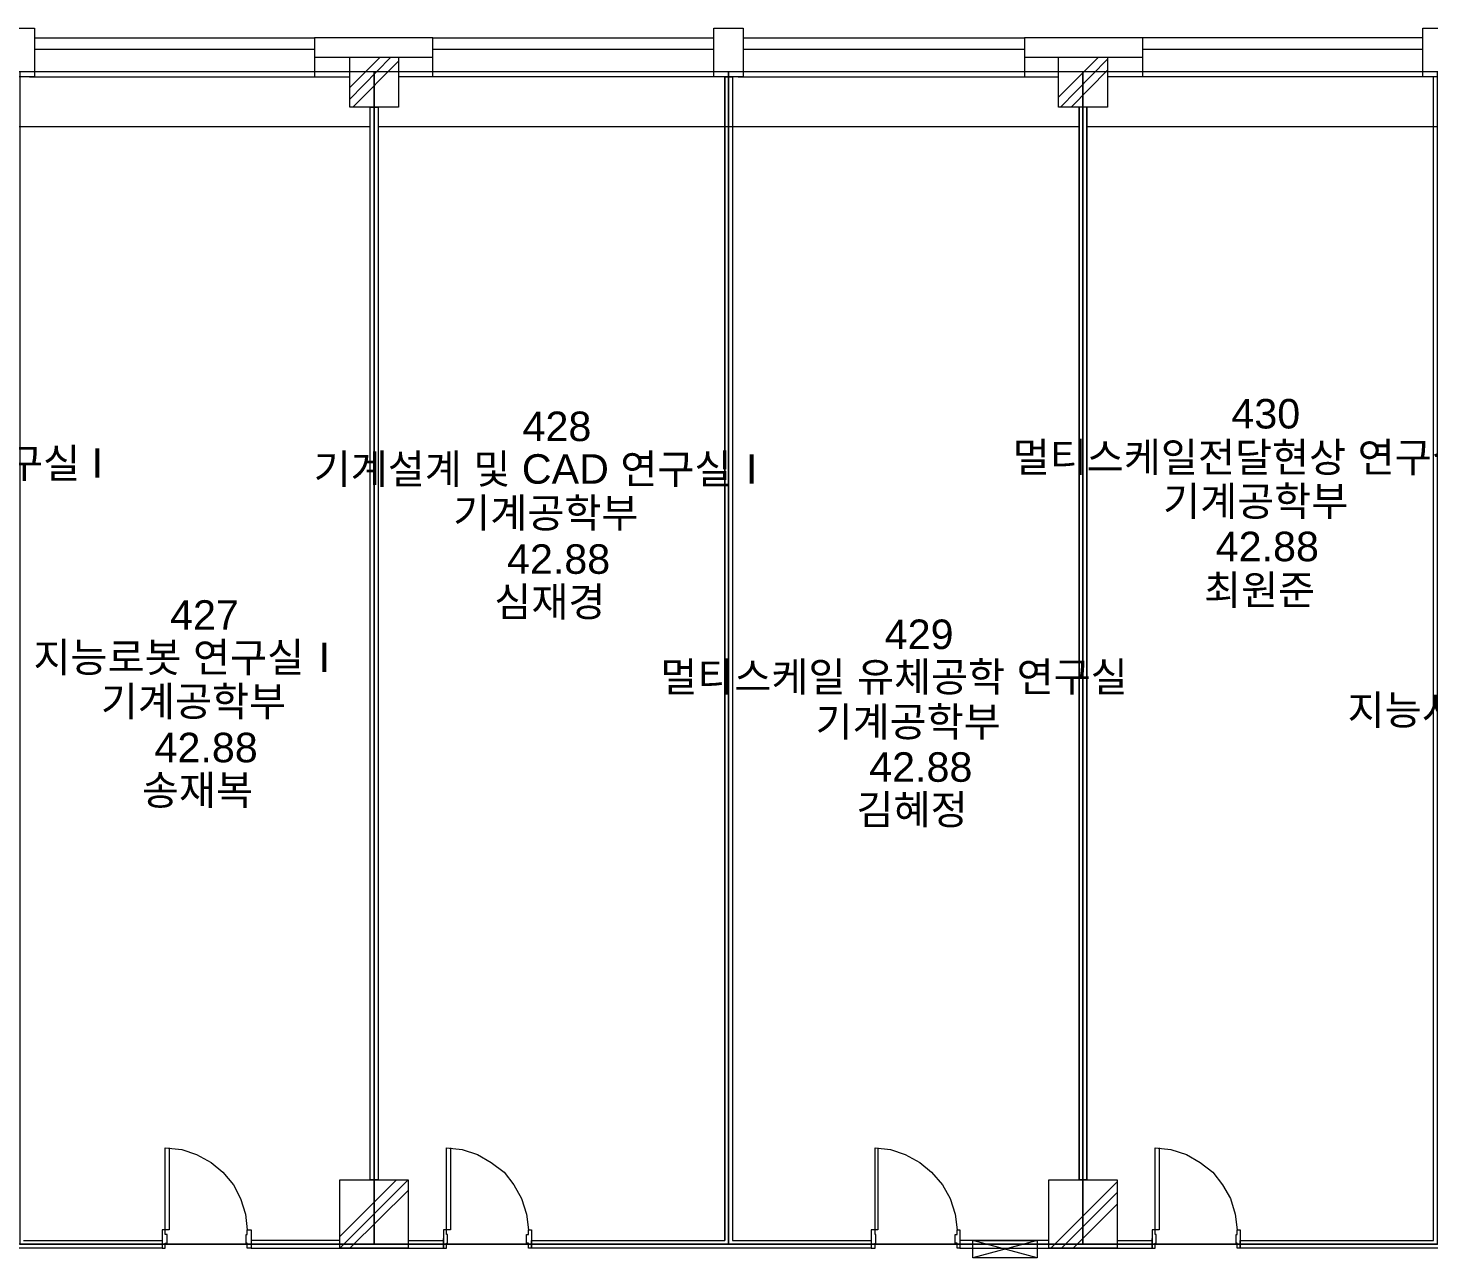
# Model space of a CAD drawing. Header units: millimetres. Extents: x -750 to 99069, y 12094 to 66109.
# Drawn here: x 36556 to 50782, y 25418 to 37909 of the extents above; entities that cross this region are included whole.
import ezdxf

# ---------------------------------------------------------------- set-up
doc = ezdxf.new("R2010")
doc.units = ezdxf.units.MM
doc.layers.add('PDF_문자', color=7, linetype='Continuous')
doc.layers.add('PDF_형상', color=7, linetype='Continuous')
doc.styles.add('PDF 맑은고딕Semilight', font='Arial.ttf')

msp = doc.modelspace()

# ---------------------------------------------------------------- linework, layer by layer
at = {"layer": 'PDF_형상', "lineweight": 5}
for points in [[(36552, 37909), (36621, 37909), (36621, 37414), (36324, 37414), (36324, 37909), (36542, 37909)], [(43740, 37909), (43750, 37909), (43819, 37909), (43819, 37414), (43521, 37414), (43521, 37909)], [(50937, 37909), (50947, 37909), (51016, 37909), (51016, 37414), (50719, 37414), (50719, 37909)], [(39824, 37612), (40319, 37612), (40319, 37106), (39824, 37106)], [(47021, 37612), (47517, 37612), (47517, 37106), (47021, 37106)], [(36473, 25557), (40071, 25557), (40071, 37463), (36473, 37463)], [(40071, 25557), (43670, 25557), (43670, 37463), (40071, 37463)], [(43670, 25557), (47269, 25557), (47269, 37463), (43670, 37463)], [(47269, 25557), (50868, 25557), (50868, 37463), (47269, 37463)], [(39724, 26211), (40418, 26211), (40418, 25517), (39724, 25517)], [(46922, 26211), (47616, 26211), (47616, 25517), (46922, 25517)], [(37920, 25705), (37920, 25517), (37950, 25517), (37950, 25567), (37970, 25567), (37970, 25656), (37950, 25656), (37950, 25705)], [(38822, 25705), (38822, 25517), (38783, 25517), (38783, 25567), (38773, 25567), (38773, 25656), (38783, 25656), (38783, 25705)], [(40775, 25705), (40775, 25517), (40805, 25517), (40805, 25567), (40815, 25567), (40815, 25656), (40805, 25656), (40805, 25705)], [(41668, 25705), (41668, 25517), (41638, 25517), (41638, 25567), (41618, 25567), (41618, 25656), (41638, 25656), (41638, 25705)], [(45118, 25705), (45118, 25517), (45157, 25517), (45157, 25567), (45167, 25567), (45167, 25656), (45157, 25656), (45157, 25705)], [(46020, 25705), (46020, 25517), (45990, 25517), (45990, 25567), (45970, 25567), (45970, 25656), (45990, 25656), (45990, 25705)], [(47973, 25705), (47973, 25517), (48003, 25517), (48003, 25567), (48013, 25567), (48013, 25656), (48003, 25656), (48003, 25705)], [(48865, 25705), (48865, 25517), (48835, 25517), (48835, 25567), (48825, 25567), (48825, 25656), (48835, 25656), (48835, 25705)]]:
    msp.add_lwpolyline(points, close=True, dxfattribs=at)
for points in [[(36621, 37810), (39467, 37810)], [(40666, 37414), (40666, 37810), (39467, 37810), (39467, 37414), (39824, 37414)], [(40666, 37810), (43521, 37810)], [(43819, 37810), (46674, 37810), (46674, 37414), (47021, 37414)], [(47874, 37810), (46674, 37810)], [(50719, 37810), (47874, 37810), (47874, 37414)], [(39467, 37691), (36621, 37691)], [(39467, 37612), (40666, 37612)], [(40240, 37612), (39824, 37186)], [(40131, 37612), (39824, 37305)], [(40319, 37572), (39853, 37106)], [(43521, 37691), (40666, 37691)], [(46674, 37691), (43819, 37691)], [(46674, 37612), (47874, 37612)], [(47428, 37612), (47021, 37206)], [(47517, 37592), (47041, 37106)], [(50719, 37691), (47874, 37691)], [(66462, 37463), (62467, 37463), (61416, 37463), (58065, 37463), (54466, 37463), (50868, 37463), (47269, 37463), (43670, 37463), (40071, 37463), (36473, 37463), (32874, 37463), (29275, 37463), (25676, 37463), (22078, 37463), (18271, 37463)], [(47517, 37483), (47150, 37106)], [(36572, 37414), (39467, 37414)], [(43571, 37414), (40666, 37414), (40319, 37414)], [(43710, 37414), (43710, 25596), (45118, 25596), (45118, 25517), (41668, 25517)], [(43631, 37414), (43631, 25596), (43631, 37414), (43710, 37414), (43710, 25596)], [(43769, 37414), (46674, 37414)], [(50769, 37414), (47874, 37414), (47517, 37414)], [(50907, 37414), (50907, 25596), (52315, 25596), (52315, 25517), (48865, 25517), (48865, 25596), (50828, 25596), (50828, 37414)], [(40032, 26211), (40032, 37106), (40111, 37106), (40111, 26211), (40032, 26211), (40032, 37106)], [(40111, 37106), (40111, 26211)], [(47309, 26211), (47309, 37106), (47229, 37106), (47229, 26211)], [(47309, 37106), (47309, 26211), (47229, 26211), (47229, 37106)], [(32914, 36908), (40032, 36908)], [(40111, 36908), (47229, 36908)], [(47309, 36908), (54427, 36908)], [(62864, 28561), (61416, 28561), (61416, 25557), (58065, 25557), (54466, 25557), (50868, 25557), (47269, 25557), (43670, 25557), (40071, 25557), (36473, 25557), (32874, 25557), (29275, 25557), (25676, 25557), (22078, 25557), (18429, 25557)], [(37990, 26538), (37990, 25705), (37950, 25705), (37950, 26538), (38118, 26518), (38267, 26469), (38416, 26389), (38535, 26290), (38644, 26161), (38713, 26023), (38763, 25864), (38783, 25705)], [(40845, 26538), (40845, 25705), (40805, 25705), (40805, 26538), (40964, 26518), (41122, 26469), (41261, 26389), (41390, 26290), (41489, 26161), (41568, 26023), (41618, 25864), (41638, 25705)], [(45187, 26538), (45187, 25705), (45157, 25705), (45157, 26538), (45316, 26518), (45465, 26469), (45613, 26389), (45732, 26290), (45841, 26161), (45921, 26023), (45970, 25864), (45990, 25705)], [(48042, 26538), (48042, 25705), (48003, 25705), (48003, 26538), (48161, 26518), (48320, 26469), (48459, 26389), (48588, 26290), (48687, 26161), (48766, 26023), (48816, 25864), (48835, 25705)], [(40418, 26211), (39724, 25517)], [(40299, 26211), (39724, 25636)], [(47616, 26191), (46942, 25517)], [(40418, 26102), (39824, 25517)], [(47616, 26082), (47051, 25517)], [(47616, 25963), (47170, 25517)], [(40418, 25596), (40775, 25596), (40775, 25517), (40775, 25616)], [(41668, 25616), (41668, 25517), (41668, 25596), (43631, 25596)], [(47616, 25596), (47973, 25596), (47973, 25517), (47973, 25616)], [(48865, 25616), (48865, 25517)], [(36512, 25596), (37920, 25596), (37920, 25517), (34470, 25517), (34470, 25596), (36433, 25596)], [(39724, 25596), (38822, 25596), (38822, 25517), (40775, 25517)], [(43710, 25517), (43631, 25517)], [(46922, 25596), (46020, 25596), (46020, 25517), (47973, 25517)], [(46803, 25596), (46149, 25418)], [(46803, 25418), (46149, 25596), (46803, 25596), (46803, 25418), (46149, 25418), (46149, 25596)]]:
    msp.add_lwpolyline(points, dxfattribs=at)

# ---------------------------------------------------------------- texts
at = {"layer": 'PDF_문자', "char_height": 299.8, "attachment_point": 4, "style": 'PDF 맑은고딕Semilight'}
for s, insert in [('430', (48776, 33990)), ('428', (41578, 33862)), ('멀티스케일전달현상 연구실', (46555, 33534)), ('엔지니어링 정보융합 연구실 I', (32338, 33475)), ('기계설계 및 CAD 연구실Ⅰ', (39457, 33415)), ('기계공학부', (48082, 33088)), ('기계공학부', (40874, 32969)), ('42.88', (48617, 32642)), ('42.88', (41420, 32514)), ('최원준', (48498, 32186)), ('심재경', (41291, 32067)), ('427', (37999, 31948)), ('429', (45256, 31750)), ('지능로봇 연구실Ⅰ', (36611, 31502)), ('멀티스케일 유체공학 연구실', (42976, 31304)), ('기계공학부', (37296, 31056)), ('지능시스템 및 로보틱스연구실Ⅰ', (49956, 30967)), ('기계공학부', (44553, 30848)), ('42.88', (37841, 30600)), ('42.88', (45098, 30402)), ('송재복', (37712, 30154)), ('김혜정', (44969, 29956))]:
    msp.add_mtext(s, dxfattribs=dict(at, insert=insert))

doc.saveas('drawing.dxf')
